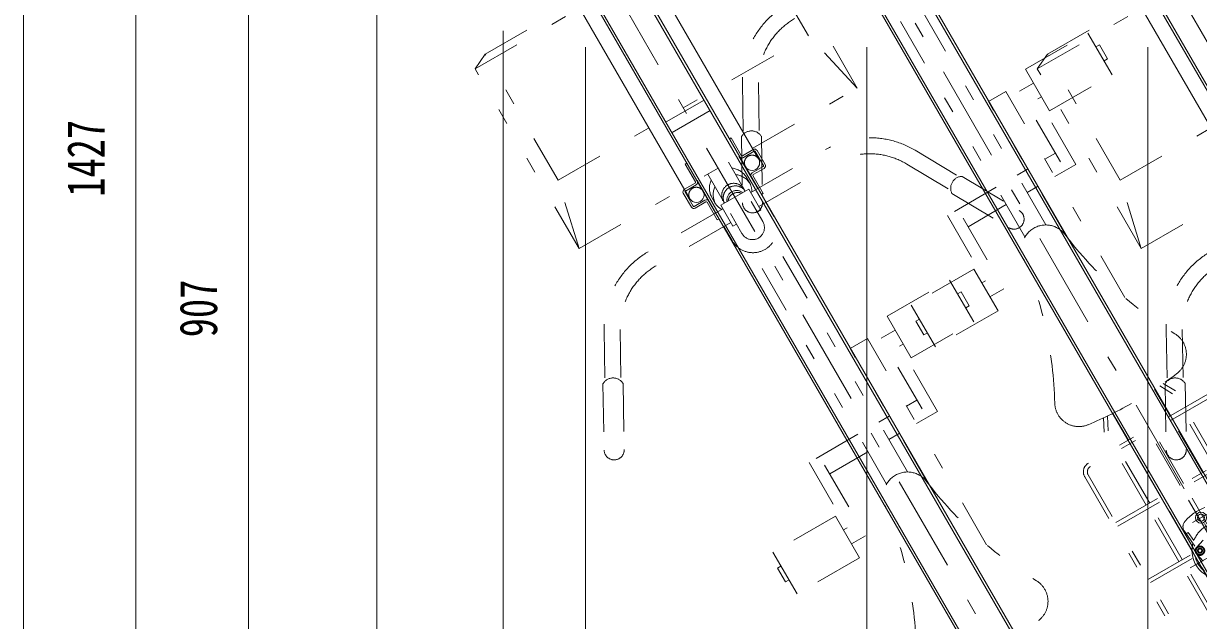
# Model space of a CAD drawing. Units: millimetres, scale not verified. Extents: x -5940 to 5940, y -7282 to 7278.
# Drawn here: x -5026 to -3563, y 1322 to 2066 of the extents above; entities that cross this region are included whole.
import ezdxf
from ezdxf.enums import TextEntityAlignment as Align

# ---------------------------------------------------------------- set-up
doc = ezdxf.new("R2010")
doc.units = ezdxf.units.MM
doc.header["$LTSCALE"] = 10
for name, pattern in [('USER2', [10, 4, -6]), ('USER4', [24, 12, -5, 2, -5]), ('USER5', [25, 6, -5, 2, -5, 2, -5])]:
    doc.linetypes.add(name, pattern=pattern)
for name, color, linetype, lineweight in [('0-0_0', 7, 'Continuous', 18), ('0-2_2ラック-03BODL', 7, 'Continuous', 18), ('0-4_2ラック-6下ラック前', 3, 'Continuous', 18), ('0-5_2ラック-7下ラック奥', 3, 'USER2', 18), ('0-8_2ラック-B下自転車前', 2, 'USER5', 18), ('0-9_2ラック-C下自転車奥', 6, 'USER5', 18), ('0-B_2ラック-F寸法', 3, 'Continuous', 18)]:
    doc.layers.add(name, color=color, linetype=linetype, lineweight=lineweight)
doc.styles.add('ＭＳ ゴシック', font='')
doc.styles.get('ＭＳ ゴシック').set_extended_font_data('MS Gothic')

# ---------------------------------------------------------------- blocks, each defined once
blk = doc.blocks.new('CCL-CYC-BACK-TOP_1')
at = {"layer": '0-8_2ラック-B下自転車前'}
for p, q in [((-200, 1495.5), (-180, 1505.14)), ((-200, 1495.5), (200, 1495.5)), ((-200, 1236.94), (-200, 1495.5)), ((180, 1323.71), (180, 1505.14)), ((200, 1236.94), (200, 1495.5)), ((-180, 1323.71), (180, 1323.71)), ((200, 1236.94), (180, 1323.71)), ((-200, 1236.94), (200, 1236.94)), ((-30, 1190.32), (-30, 1236.94)), ((-15, 1195.32), (-15, 1236.94)), ((15, 1195.32), (15, 1236.94)), ((30, 1190.32), (30, 1236.94)), ((-25, 1200.89), (-25, 1210.17)), ((25, 1200.89), (25, 1210.17)), ((-20, 1190.32), (-127.4, 1190.32)), ((-20, 1195.32), (20, 1195.32)), ((-20, 1165.32), (-20, 1195.32)), ((20, 1165.32), (20, 1195.32)), ((20, 1190.32), (127.4, 1190.32)), ((-15, 1151.55), (-15, 1180.32)), ((15, 1151.55), (15, 1180.32)), ((-20, 1170.32), (-127.4, 1170.32)), ((-30, 1150.12), (-30, 1170.32)), ((-15, 1165.32), (-20, 1165.32)), ((15, 1165.32), (20, 1165.32)), ((20, 1170.32), (127.4, 1170.32)), ((30, 1150.12), (30, 1170.32)), ((-223.6, 1133.67), (-254.7, 1077.59)), ((223.6, 1133.67), (254.7, 1077.59)), ((-206.11, 1123.97), (-237.21, 1067.89)), ((-15, 791.3), (-15, 1124.14)), ((15, 791.3), (15, 1124.14)), ((206.11, 1123.97), (237.21, 1067.89)), ((-258.35, 1076.16), (-298.43, 1003.88)), ((258.35, 1076.16), (298.43, 1003.88)), ((-236.48, 1064.04), (-276.57, 991.76)), ((236.48, 1064.04), (276.57, 991.76)), ((180, 912.12), (180, 972.12)), ((55, 960.32), (30, 960.32)), ((30, 767.24), (30, 960.32)), ((55, 663.63), (55, 960.32)), ((70, 952.12), (90, 952.12)), ((70, 850.32), (70, 952.12)), ((180, 952.12), (185, 952.12)), ((185, 932.12), (185, 952.12)), ((85, 932.12), (90, 932.12)), ((180, 932.12), (185, 932.12)), ((90, 912.12), (180, 912.12)), ((-70, 850.32), (-70, 748.53)), ((30, 862.82), (15, 862.82)), ((70, 862.82), (55, 862.82)), ((-70, 837.82), (-15, 837.82)), ((15, 837.82), (30, 837.82)), ((-90, 788.52), (-90, 728.53)), ((-85, 768.53), (-90, 768.53)), ((-180, 748.53), (-185, 748.53)), ((-70, 748.53), (-90, 748.53)), ((-90, 728.53), (-180, 728.53))]:
    blk.add_line(p, q, dxfattribs=at)
for points in [[(-200, 1236.94), (-180, 1323.71), (-180, 1505.14), (180, 1505.14)], [(90, 912.12), (90, 972.12), (180, 972.12)], [(55, 837.82), (85, 837.82), (85, 942.12)], [(-15, 862.82), (-85, 862.82), (-85, 758.53)], [(-90, 788.52), (-180, 788.52), (-180, 728.53)], [(-180, 768.53), (-185, 768.53), (-185, 748.53)]]:
    blk.add_lwpolyline(points, dxfattribs=at)
for centre, radius, start, end in [((0, 1208.32), 25.07, 126.75249, 175.75458), ((0, 1199.04), 25.07, 126.75249, 175.75458), ((0, 1208.32), 25.07, 4.24542, 53.24751), ((0, 1199.04), 25.07, 4.24542, 53.24751), ((0, 1202.75), 25.07, 184.24712, 209.71584), ((0, 1197.92), 15.04, 4.25383, 175.74617), ((0, 1194.21), 15.04, 4.25383, 175.74617), ((0, 1191.07), 12, 20.76015, 159.23985), ((0, 1188.28), 12, 35.90829, 144.09171), ((0, 1202.75), 25.07, 330.28416, 355.75288), ((-127.4, 1080.32), 110, 90, 150.9888), ((127.4, 1080.32), 110, 29.0112, 90), ((-127.4, 1080.32), 90, 90, 150.9888), ((127.4, 1080.32), 90, 29.0112, 90), ((0, 1150.12), 30, 180, 0), ((0, 1151.55), 15, 180, 0), ((-251.2, 1063.28), 14.73, 2.96272, 119.01704), ((251.2, 1063.28), 14.73, 60.98296, 177.03728), ((-287.5, 997.82), 12.5, 150.98737, 330.98737), ((287.5, 997.82), 12.5, 209.01263, 29.01263), ((0, 765.32), 30, 7.23254, 172.76746), ((-525.78, 832.04), 500, 331.50226, 352.76733), ((525.78, 832.04), 500, 187.23267, 208.49774), ((60, 579.17), 30, 277.33411, 28.49731)]:
    blk.add_arc(centre, radius, start, end, dxfattribs=at)
blk = doc.blocks.new('CCL-CYC-FRONT-TOP_2')
at = {"layer": '0-9_2ラック-C下自転車奥'}
for p, q in [((-223.6, 1133.67), (-254.7, 1077.59)), ((-206.11, 1123.97), (-237.21, 1067.89)), ((-15, 791.3), (-15, 1124.14)), ((15, 791.3), (15, 1124.14)), ((-258.35, 1076.16), (-298.43, 1003.88)), ((-236.48, 1064.04), (-276.57, 991.76)), ((180, 912.12), (180, 972.12)), ((55, 960.32), (30, 960.32)), ((30, 767.24), (30, 960.32)), ((55, 663.63), (55, 960.32)), ((70, 952.12), (90, 952.12)), ((70, 850.32), (70, 952.12)), ((180, 952.12), (185, 952.12)), ((185, 932.12), (185, 952.12)), ((85, 932.12), (90, 932.12)), ((180, 932.12), (185, 932.12)), ((90, 912.12), (180, 912.12)), ((-70, 850.32), (-70, 748.53)), ((30, 862.82), (15, 862.82)), ((70, 862.82), (55, 862.82)), ((-70, 837.82), (-15, 837.82)), ((15, 837.82), (30, 837.82)), ((-90, 788.52), (-90, 728.53)), ((-85, 768.53), (-90, 768.53)), ((-180, 748.53), (-185, 748.53)), ((-70, 748.53), (-90, 748.53)), ((-90, 728.53), (-180, 728.53)), ((-46.25, 530.24), (-37.54, 546.74)), ((-30, 507.82), (-30, 546.22)), ((30, 507.82), (30, 546.22)), ((46.25, 530.24), (37.54, 546.74)), ((-46.25, 426.57), (-46.25, 530.24)), ((46.25, 426.57), (46.25, 530.24)), ((87.5, 507.82), (-87.5, 507.82)), ((87.5, 502.82), (-87.5, 502.82)), ((-30, 426.57), (-30, 502.82)), ((-2.5, 426.57), (-2.5, 502.82)), ((2.5, 426.57), (2.5, 502.82)), ((30, 426.57), (30, 502.82)), ((-100, 495.32), (-100, 190.32)), ((-95, 495.32), (-95, 190.32)), ((-95, 426.57), (95, 426.57)), ((-95, 421.57), (95, 421.57)), ((-51.25, 345.32), (-51.25, 421.57)), ((-46.25, 345.32), (-46.25, 421.57)), ((-30, 345.32), (-30, 421.57)), ((-2.5, 345.32), (-2.5, 421.57)), ((2.5, 345.32), (2.5, 421.57)), ((-95, 345.32), (95, 345.32)), ((-95, 340.32), (95, 340.32)), ((-51.25, 264.07), (-51.25, 340.32)), ((-46.25, 264.07), (-46.25, 340.32)), ((-30, 264.07), (-30, 340.32))]:
    blk.add_line(p, q, dxfattribs=at)
for points in [[(90, 912.12), (90, 972.12), (180, 972.12)], [(55, 837.82), (85, 837.82), (85, 942.12)], [(-15, 862.82), (-85, 862.82), (-85, 758.53)], [(-90, 788.52), (-180, 788.52), (-180, 728.53)], [(-180, 768.53), (-185, 768.53), (-185, 748.53)], [(-51.25, 426.57), (-51.25, 531.48), (-42.97, 547.17)], [(51.25, 426.57), (51.25, 531.48), (42.97, 547.17)]]:
    blk.add_lwpolyline(points, dxfattribs=at)
for centre, radius, start, end in [((-127.4, 1080.32), 110, 90, 150.9888), ((-127.4, 1080.32), 90, 90, 150.9888), ((-251.2, 1063.28), 14.73, 2.96272, 119.01704), ((-287.5, 997.82), 12.5, 150.98737, 330.98737), ((0, 765.32), 30, 7.23254, 172.76746), ((-525.78, 832.04), 500, 331.50226, 352.76733), ((525.78, 832.04), 500, 187.23267, 208.49774), ((-60, 579.17), 30, 151.50269, 262.66589), ((60, 579.17), 30, 277.33411, 28.49731), ((0, 1045.32), 500, 262.66566, 277.33434), ((-87.5, 495.32), 12.5, 90, 180), ((-87.5, 495.32), 7.5, 90, 180)]:
    blk.add_arc(centre, radius, start, end, dxfattribs=at)
blk = doc.blocks.new('ｃｃｒ30ｌ')
at = {"layer": '0-4_2ラック-6下ラック前', "color": 7}
for p, q in [((-1854.33, 2126.37), (-2604.57, 3425.84)), ((-2330.37, 2988.9), (-2587.54, 3434.33)), ((-2657.4, 3395.34), (-1907.16, 2095.87)), ((-2416.11, 2939.4), (-2673.28, 3384.83)), ((-2569.43, 3358.96), (-1844.43, 2103.22)), ((-2617.06, 3331.46), (-1892.06, 2075.72)), ((-2445.59, 3034.97), (-2398.39, 3062.22)), ((-2390.89, 3049.23), (-2438.09, 3021.98)), ((-2324.51, 2980.75), (-2334.51, 2998.07)), ((-2322.34, 2982), (-2332.34, 2999.32)), ((-2324.87, 2979.38), (-2338.3, 2971.63)), ((-2337.05, 2969.47), (-2323.62, 2977.22)), ((-2337.41, 2968.1), (-2324.66, 2946.02)), ((-2414.14, 2929), (-2424.14, 2946.32)), ((-2411.98, 2930.25), (-2421.98, 2947.57)), ((-2324.66, 2946.02), (-2326.83, 2944.77)), ((-2410.61, 2929.88), (-2397.19, 2937.63)), ((-2395.94, 2935.47), (-2409.36, 2927.72)), ((-2394.57, 2935.1), (-2381.82, 2913.02)), ((-2381.82, 2913.02), (-2379.66, 2914.27))]:
    blk.add_line(p, q, dxfattribs=at)
at = {"layer": '0-4_2ラック-6下ラック前', "linetype": 'USER4'}
blk.add_line((-2635.3, 3418.06), (-1858.32, 2072.29), dxfattribs=at)
at = {"layer": '0-4_2ラック-6下ラック前', "linetype": 'USER2'}
for p, q in [((-2366.83, 3014.05), (-2364.66, 3015.3)), ((-2351.91, 2993.22), (-2364.66, 3015.3)), ((-2337.12, 3000.6), (-2350.55, 2992.85)), ((-2335.87, 2998.44), (-2349.3, 2990.69)), ((-2419.66, 2983.55), (-2421.82, 2982.3)), ((-2409.07, 2960.22), (-2421.82, 2982.3)), ((-2422.86, 2951.1), (-2409.44, 2958.85)), ((-2421.61, 2948.94), (-2408.19, 2956.69))]:
    blk.add_line(p, q, dxfattribs=at)
at = {"layer": '0-4_2ラック-6下ラック前', "color": 7}
for centre, radius, start, end in [((-2335.37, 2997.57), 3.5, 30, 120), ((-2338.6, 2984.15), 9.5, 210, 30), ((-2335.37, 2997.57), 1, 30, 120), ((-2336.55, 2968.6), 3.5, 120, 210), ((-2325.37, 2980.25), 1, 300, 30), ((-2325.37, 2980.25), 3.5, 300, 30), ((-2336.55, 2968.6), 1, 120, 210), ((-2421.11, 2948.07), 3.5, 120, 210), ((-2421.11, 2948.07), 1, 120, 210), ((-2407.88, 2944.15), 9.5, 210, 30), ((-2411.11, 2930.75), 3.5, 210, 300), ((-2411.11, 2930.75), 1, 210, 300), ((-2395.44, 2934.6), 3.5, 30, 120), ((-2395.44, 2934.6), 1, 30, 120)]:
    blk.add_arc(centre, radius, start, end, dxfattribs=at)
at = {"layer": '0-4_2ラック-6下ラック前', "linetype": 'USER2'}
for centre, radius, start, end in [((-2351.05, 2993.72), 3.5, 210, 300), ((-2351.05, 2993.72), 1, 210, 300), ((-2338.6, 2984.15), 9.5, 30, 210), ((-2409.94, 2959.72), 1, 300, 30), ((-2409.94, 2959.72), 3.5, 300, 30), ((-2407.88, 2944.15), 9.5, 30, 210)]:
    blk.add_arc(centre, radius, start, end, dxfattribs=at)
blk = doc.blocks.new('ｃｃｒ30ｈ')
at = {"layer": '0-5_2ラック-7下ラック奥', "linetype": 'USER4'}
for p, q in [((-1580.3, 3721.17), (-803.32, 2375.4)), ((-909.88, 2535.97), (-889.1, 2547.97)), ((-838.5, 2522.34), (-912.98, 2479.34))]:
    blk.add_line(p, q, dxfattribs=at)
at = {"layer": '0-5_2ラック-7下ラック奥', "color": 7, "linetype": 'Continuous'}
for p, q in [((-799.33, 2429.48), (-1549.57, 3728.95)), ((-1602.4, 3698.45), (-852.16, 2398.98)), ((-1514.43, 3662.07), (-789.43, 2406.33)), ((-1562.06, 3634.57), (-837.06, 2378.83))]:
    blk.add_line(p, q, dxfattribs=at)
at = {"layer": '0-5_2ラック-7下ラック奥'}
for p, q in [((-920.16, 2525.04), (-907.22, 2506.57)), ((-915.38, 2523.45), (-917.84, 2521.73)), ((-915.38, 2523.45), (-908.39, 2513.46)), ((-896.74, 2513.84), (-905.11, 2504.95)), ((-900.74, 2495.06), (-905.74, 2497.95)), ((-896.74, 2487.84), (-905.11, 2496.72))]:
    blk.add_line(p, q, dxfattribs=at)
blk.add_lwpolyline([(-900.74, 2506.61), (-905.74, 2503.72), (-905.74, 2497.95)], dxfattribs=at)
at = {"layer": '0-5_2ラック-7下ラック奥', "color": 7, "linetype": 'Continuous'}
for radius in [7, 4.32]:
    blk.add_circle((-899.49, 2541.97), radius, dxfattribs=at)
at = {"layer": '0-5_2ラック-7下ラック奥'}
for radius in [5.85, 4.9, 3, 2.2]:
    blk.add_circle((-900.74, 2500.84), radius, dxfattribs=at)
for centre, radius, start, end in [((-875.74, 2500.84), 57, 109.57615, 140.42385), ((-911.97, 2530.78), 10, 140.42385, 215), ((-875.74, 2500.84), 35, 91.14156, 158.85844), ((-875.74, 2500.84), 32, 52.61244, 197.38756), ((-875.74, 2500.84), 35, 165.0052, 185.62508), ((-900.74, 2500.84), 6, 136.72135, 223.27865)]:
    blk.add_arc(centre, radius, start, end, dxfattribs=at)
at = {"layer": '0-5_2ラック-7下ラック奥', "color": 7, "linetype": 'Continuous'}
for radius, start, end in [(35, 185.62508, 244.37492), (32, 197.38756, 232.61244)]:
    blk.add_arc((-875.74, 2500.84), radius, start, end, dxfattribs=at)

msp = doc.modelspace()

# ---------------------------------------------------------------- linework, layer by layer
at = {"layer": '0-2_2ラック-03BODL'}
msp.add_lwpolyline([(-1659.08, 2965.99), (-4586.21, 2965.99), (-4586.21, 531.19)], dxfattribs=at)
at = {"layer": '0-B_2ラック-F寸法'}
for p, q in [((-5026.21, 945.99), (-5026.21, 2965.99)), ((-4886.21, 2725.99), (-4886.21, 1105.99)), ((-4746.21, 2140.99), (-4746.21, 1263.99)), ((-4428.71, 101.19), (-4428.71, 2056.35)), ((-4326.21, 241.19), (-4326.21, 2035.99)), ((-3976.21, 381.19), (-3976.21, 2035.99)), ((-3626.21, 381.19), (-3626.21, 2035.99))]:
    msp.add_line(p, q, dxfattribs=at)

# ---------------------------------------------------------------- block references
at = {"layer": '0-0_0'}
for name, p in [('ｃｃｒ30ｈ', (-2660.39, -1092.08)), ('ｃｃｒ30ｌ', (-1780.39, -1092.08)), ('ｃｃｒ30ｌ', (-1080.39, -1092.08))]:
    msp.add_blockref(name, p, dxfattribs=at)
at = {"layer": '0-8_2ラック-B下自転車前', "rotation": 30}
for p in [(-3542.76, 814.02), (-2842.76, 814.02)]:
    msp.add_blockref('CCL-CYC-BACK-TOP_1', p, dxfattribs=at)
at = {"layer": '0-9_2ラック-C下自転車奥', "rotation": 30}
msp.add_blockref('CCL-CYC-FRONT-TOP_2', (-3370.46, 1121.81), dxfattribs=at)

# ---------------------------------------------------------------- texts
at = {"layer": '0-B_2ラック-F寸法', "color": 7, "style": 'ＭＳ ゴシック', "width": 0.75}
for s, p in [('1427', (-4911.01, 1849.73)), ('907', (-4771.01, 1674.67))]:
    msp.add_text(s, height=46.89, rotation=90, dxfattribs=at).set_placement(p, align=Align.BOTTOM_LEFT)

doc.saveas('drawing.dxf')
